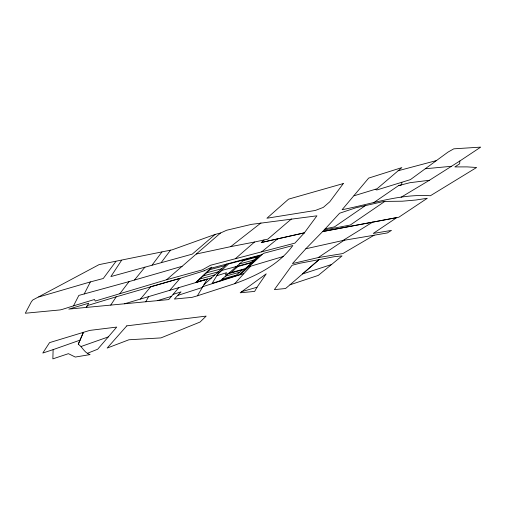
<?xml version="1.0" encoding="UTF-8"?>
<svg xmlns="http://www.w3.org/2000/svg" width="506" height="506" viewBox="0 0 506 506"><rect width="100%" height="100%" fill="white"/><g stroke="black" fill="none" stroke-linecap="round" stroke-linejoin="round"><path stroke-width="0.76" d="M79.999 340.165L53.124 349.633L52.852 358.874L68.43 353.669L75.286 357.059L90.087 354.586C84.426 352.954 82.693 347.299 78.278 344.194L83.439 332.284L78.278 344.194M375.212 189.314L376.806 189.978L410.417 179.624L447.993 152.11L453.787 148.834L480.7 147.126L459.878 160.971L459.644 163.805L454.856 166.923L467.139 166.891L476.614 167.492L430.391 195.746C400.316 193.697 371.259 204.026 342.113 209.705L368.659 178.099L401.859 167.594L377.09 188.738L354.055 195.79M401.872 182.255L401.606 184.835L398.507 185.626L373.89 202.533M73.515 305.852L94.521 299.489L95.229 301.064L166.619 279.723L202.305 269.869L210.477 265.27L294.903 243.12L304.353 232.849L316.92 215.822L251.431 224.373L226.669 230.236L220.546 233.007L215.145 234.417L172.11 249.844L99.062 264.632L32.808 299.976L31.334 301.835L25.3 313.239L60.176 309.919L62.592 309.305L73.515 305.852L78.847 295.415L129.081 281.602L182.109 266.301M84.192 293.992L90.378 281.918L103.256 278.502L115.925 261.425M145.779 301.766L148.606 296.624M257.016 287.237L254.651 291.412L240.192 292.784L266.245 273.828L257.016 287.237L241.488 291.728M173.103 294.397L181.028 291.867L174.387 299.046L192.002 297.37L197.422 295.801L207.239 279.154L124.571 303.783M121.541 260.356L110.877 276.58L192.242 254.138L215.145 234.417M110.713 305.105L116.222 296.82L179.978 278.363L204.184 270.83M161.25 262.525L170.497 250.179M152.078 265.119L161.958 251.956M119.878 293.663L129.081 281.602M134.488 280.001L144.944 267.13M324.099 230.047L305.82 248.775L292.468 263.582L318.255 257.567L342.859 253.55L374.105 235.227L387.368 232.931L391.467 230.394L373.245 233.443L396.805 217.599L322.904 231.508L398.842 217.213L427.292 198.282L415.723 200.034L402.295 201.205L383.953 201.42L355.946 207.757L339.589 213.241L324.099 230.047L350.241 225.05L384.807 201.42M140.459 299.084L150.699 286.75L180.092 278.363L169.75 290.355M178.839 287.617L168.707 299.584L68.816 309.096L88.708 303.22L86.286 307.433L87.361 305.561L116.222 296.82M197.422 295.801L234.695 283.683C256.668 275.745 278.736 264.815 292.854 245.524L263.379 253.386L240.078 274.777M234.695 283.683L250.641 266.219M261.241 242.538L304.353 232.849L261.241 242.538L264.031 239.964M203.937 284.751L226.992 263.955M217.82 274.088L221.913 270.406L252.987 262M219.648 281.292L244.872 259.173M235.29 258.762L254.537 242.013L267.807 239.155L291.418 218.965M231.04 272.563L237.997 266.485M166.619 279.723L220.546 233.007M289.995 284.808L319.033 259.635L334.093 256.713L342.031 255.916L318.293 275.397L289.995 284.808L285.542 288.521L274.385 289.615L291.994 265.315L299.501 263.322L319.033 259.635L302.487 273.999L331.67 264.467M243.177 269.243L236.302 275.137L222.242 279.021M250.268 263.158L257.592 256.877L243.044 260.78M249.116 265.568L244.885 269.179L225.36 274.53L226.549 272.683L216.777 275.77M261.621 251.88L277.573 238.864M196.29 254.018L230.685 246.65L260.969 222.956M365.458 205.562L334.453 226.897L325.105 228.826M318.255 257.567L344.131 240.274L374.105 235.227M401.113 197.239L429.436 180.25L459.878 160.971M305.82 248.775L342.904 240.502L372.625 222.153M204.076 270.83L211.824 267.162L195.664 282.601L207.226 279.167M87.614 353.226L97.677 349.229L116.728 327.085L89.828 330.393L49.55 342.632L42.808 353.043L53.124 349.633M81.2 346.458L108.259 336.926M178.055 295.327L202.324 287.484L202.811 286.662L243.582 273.657M157.277 300.672L171.401 296.402M248.807 266.763L283.588 256.397M38.722 297.003L90.378 281.918M225.568 276.099L239.711 272.215M211.533 277.902L196.707 281.956L210.028 269.628L225.208 265.555M228.952 273.132L245.227 268.68L252.342 262.601L235.885 267.054M203.26 275.89L218.263 271.83M199.959 278.951L214.867 274.891M206.612 272.785L221.71 268.718M239.433 263.942L253.898 260.046M210.464 268.37L262.083 254.575M398.102 170.762L436.406 160.585M398.507 185.626L409.86 182.717L429.436 180.25M230.685 246.65L254.537 242.013M342.904 240.502L344.131 240.274M425.28 168.757L451.447 166.297M218.339 273.24L212.128 283.322L239.205 274.688L259.964 255.581L228.668 263.955L218.339 273.24M343.302 183.564L329.748 201.818L323.302 207.397L315.289 210.464L266.915 218.231L288.584 199.13L343.302 183.564M126.81 325.851L107.171 348.071L128.922 339.773L160.933 337.907L200.022 322.063L206.163 316.105L126.81 325.851"/></g></svg>
